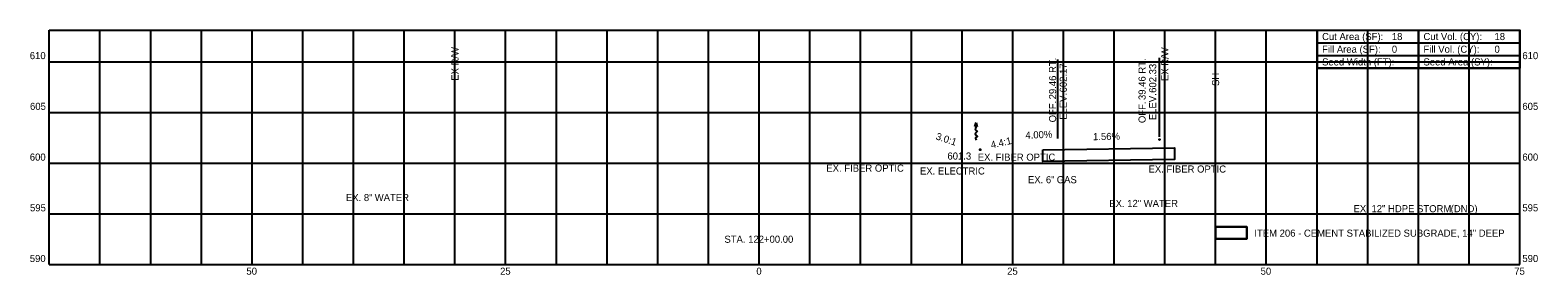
# Model space of a CAD drawing. Extents: x -72 to 220, y -3 to 613.
import ezdxf

# ---------------------------------------------------------------- set-up
doc = ezdxf.new("R2010")
doc.units = 0
for name, color, linetype in [('Default', 7, 'Continuous'), ('DR_P_Cells', 7, 'Continuous'), ('DR_P_Erosion_Control', 7, 'Continuous'), ('DR_P_GenericNode', 7, 'Continuous'), ('DR_P_Storm_Sewer', 7, 'Continuous'), ('DR_X_Storm_Sewer', 7, 'Continuous'), ('GK_Drainage_Nodes', 7, 'Continuous'), ('MD_P_Surface_Asphalt_Concrete_Surface_Course', 7, 'Continuous'), ('MD_P_Surface_Curb', 7, 'Continuous'), ('MD_P_Surface_Jointed_Concrete_Pavement', 7, 'Continuous'), ('PF_X_Ground_Line', 7, 'Continuous'), ('SC_Scratch1', 7, 'Continuous'), ('SC_Scratch2', 7, 'Continuous'), ('SC_Scratch3', 7, 'Continuous')]:
    doc.layers.add(name, color=color, linetype=linetype)

msp = doc.modelspace()

# ---------------------------------------------------------------- linework, layer by layer
at = {"layer": 'Default'}
msp.add_circle((75, 613.11), 0.000417, dxfattribs=at)
msp.add_circle((75, 613.11), 0.000417, dxfattribs=at)
msp.add_circle((75, 613.11), 0.000417, dxfattribs=at)
msp.add_circle((75, 613.11), 0.000417, dxfattribs=at)
msp.add_circle((75, 613.11), 0.000417, dxfattribs=at)
msp.add_circle((75, 613.11), 0.000417, dxfattribs=at)
msp.add_circle((75, 613.11), 0.000417, dxfattribs=at)
msp.add_circle((75, 613.11), 0.000417, dxfattribs=at)
msp.add_circle((75, 613.11), 0.000417, dxfattribs=at)
msp.add_circle((75, 613.11), 0.000417, dxfattribs=at)
msp.add_circle((75, 613.11), 0.000417, dxfattribs=at)
msp.add_circle((75, 613.11), 0.000417, dxfattribs=at)
at = {"layer": 'DR_P_Cells'}
for p, q in [((-30, 602.77), (-30, 607.77)), ((40, 602.74), (40, 607.74))]:
    msp.add_line(p, q, dxfattribs=at)
at = {"layer": 'DR_P_Erosion_Control'}
for p, q in [((29.46, 602.42), (29.46, 610.22)), ((39.46, 602.58), (39.46, 610.38))]:
    msp.add_line(p, q, dxfattribs=at)
msp.add_lwpolyline([(48.07, 592.55), (45, 592.55), (45, 593.72), (48.07, 593.72)], close=True, dxfattribs=at)
at = {"layer": 'DR_P_Storm_Sewer'}
for p, q in [((-70, 613.11), (75, 613.11)), ((-70, 590), (-70, 613.11)), ((-65, 590), (-65, 613.11)), ((-60, 590), (-60, 613.11)), ((-55, 590), (-55, 613.11)), ((-50, 590), (-50, 613.11)), ((-45, 590), (-45, 613.11)), ((-40, 590), (-40, 613.11)), ((-35, 590), (-35, 613.11)), ((-30, 590), (-30, 613.11)), ((-25, 590), (-25, 613.11)), ((-20, 590), (-20, 613.11)), ((-15, 590), (-15, 613.11)), ((-10, 590), (-10, 613.11)), ((-5, 590), (-5, 613.11)), ((0, 590), (0, 613.11)), ((5, 590), (5, 613.11)), ((10, 590), (10, 613.11)), ((15, 590), (15, 613.11)), ((20, 590), (20, 613.11)), ((25, 590), (25, 613.11)), ((30, 590), (30, 613.11)), ((35, 590), (35, 613.11)), ((40, 590), (40, 613.11)), ((45, 590), (45, 613.11)), ((50, 590), (50, 613.11)), ((55, 590), (55, 613.11)), ((60, 590), (60, 613.11)), ((65, 590), (65, 613.11)), ((70, 590), (70, 613.11)), ((75, 590), (75, 613.11)), ((-70, 610), (75, 610)), ((-70, 605), (75, 605)), ((-70, 600), (75, 600)), ((-70, 595), (75, 595)), ((-70, 590), (75, 590))]:
    msp.add_line(p, q, dxfattribs=at)
at = {"layer": 'MD_P_Surface_Asphalt_Concrete_Surface_Course'}
for p, q in [((21.27, 603.62), (21.38, 604.02)), ((21.49, 603.62), (21.27, 603.62)), ((21.38, 604.02), (21.49, 603.62))]:
    msp.add_line(p, q, dxfattribs=at)
msp.add_spline([(21.38, 603.62), (21.38, 603.61), (21.34, 603.44), (21.3, 603.34), (21.49, 603.13), (21.28, 602.88), (21.49, 602.6), (21.38, 602.55), (21.38, 602.27)], degree=3, dxfattribs=at)
at = {"layer": 'MD_P_Surface_Curb'}
msp.add_line((45, 602.26), (45, 607.26), dxfattribs=at)
at = {"layer": 'MD_P_Surface_Jointed_Concrete_Pavement'}
for points in [[(27.96, 601.32), (40.96, 601.52), (40.96, 600.35), (27.96, 600.15)], [(45, 593.72), (45, 592.55), (48.07, 592.55), (48.07, 593.72)]]:
    msp.add_lwpolyline(points, close=True, dxfattribs=at)
at = {"layer": 'PF_X_Ground_Line'}
msp.add_lwpolyline([(55, 613.11), (75, 613.11), (75, 609.36), (55, 609.36)], close=True, dxfattribs=at)
at = {"layer": 'SC_Scratch2'}
for p, q in [((55, 613.11), (75, 613.11)), ((55, 613.11), (55, 610.61)), ((65, 613.11), (65, 609.36)), ((75, 613.11), (75, 610.61)), ((55, 611.86), (75, 611.86)), ((55, 610.61), (75, 610.61)), ((63.3, 609.98), (63.3, 609.98)), ((72.95, 609.98), (72.95, 609.98))]:
    msp.add_line(p, q, dxfattribs=at)
msp.add_lwpolyline([(55, 610.61), (55, 609.36), (75, 609.36), (75, 610.61)], dxfattribs=at)
at = {"layer": 'SC_Scratch3'}
for centre in [(39.46, 602.33), (21.79, 601.33)]:
    msp.add_circle(centre, 0.05, dxfattribs=at)

# ---------------------------------------------------------------- texts
at = {"layer": 'DR_P_Cells'}
for p in [(-29.65, 608.12), (40.35, 608.09)]:
    msp.add_text('EX R/W', height=0.7, rotation=90, dxfattribs=at).set_placement(p)
at = {"layer": 'DR_P_Erosion_Control'}
for s, p in [('Cut Area (SF):', (55.5, 612.13)), ('18', (62.38, 612.13)), ('Cut Vol. (CY):', (65.5, 612.13)), ('18', (72.5, 612.13)), ('Fill Area (SF):', (55.5, 610.88)), ('0', (62.38, 610.88)), ('Fill Vol. (CY):', (65.5, 610.88)), ('0', (72.5, 610.88)), ('610', (-71.92, 610.25)), ('Seed Width (FT):', (55.5, 609.63)), ('Seed Area (SY):', (65.5, 609.63)), ('610', (75.25, 610.25)), ('605', (-71.9, 605.25)), ('605', (75.25, 605.25)), ('600', (-71.92, 600.25)), ('601.3', (18.56, 600.35)), ('600', (75.25, 600.25)), ('595', (-71.9, 595.25)), ('EX. 12" HDPE STORM ', (58.6, 595.16)), ('(DND)', (68.18, 595.16)), ('595', (75.25, 595.25)), ('ITEM 206 - CEMENT STABILIZED SUBGRADE, 14" DEEP', (48.82, 592.75)), ('STA. 122+00.00', (-3.43, 592.15)), ('590', (-71.92, 590.25)), ('590', (75.25, 590.25)), ('50', (-50.56, 589)), ('25', (-25.55, 589)), ('0', (-0.28, 589)), ('25', (24.45, 589)), ('50', (49.44, 589)), ('75', (74.45, 589))]:
    msp.add_text(s, height=0.7, dxfattribs=at).set_placement(p)
for s, rotation, p in [('29.46 RT.', 90, (29.28, 606.29)), ('602.17', 90, (30.33, 606.97)), ('39.46 RT.', 90, (38.1, 606.22)), ('602.33', 90, (39.15, 606.93)), ('ELEV. ', 90, (30.33, 604.27)), ('ELEV. ', 90, (39.15, 604.24)), ('OFF. ', 90, (29.28, 604.02)), ('OFF. ', 90, (38.1, 603.95)), ('3.0:1', 341.7403, (17.36, 602.36)), ('4.4:1', 12.8151, (22.91, 601.44)), ('4.00%', 2.2926, (26.26, 602.4)), ('1.56%', 0.8958, (32.92, 602.26))]:
    msp.add_text(s, height=0.7, rotation=rotation, dxfattribs=at).set_placement(p)
at = {"layer": 'DR_P_GenericNode'}
for p in [(21.55, 600.24), (6.62, 599.16), (38.39, 599.07)]:
    msp.add_text('EX. FIBER OPTIC', height=0.7, dxfattribs=at).set_placement(p)
at = {"layer": 'DR_X_Storm_Sewer'}
for s, p in [('EX. 6"', (26.5, 598.02)), ('GAS', (29.34, 598.02))]:
    msp.add_text(s, height=0.7, dxfattribs=at).set_placement(p)
at = {"layer": 'GK_Drainage_Nodes'}
msp.add_text('EX. ELECTRIC', height=0.7, dxfattribs=at).set_placement((15.85, 598.88))
at = {"layer": 'MD_P_Surface_Curb'}
msp.add_text('SH', height=0.7, rotation=90, dxfattribs=at).set_placement((45.35, 607.61))
at = {"layer": 'SC_Scratch1'}
for s, p in [('EX. 8"', (-40.75, 596.26)), ('WATER', (-37.91, 596.26)), ('EX. 12"', (34.52, 595.68)), ('WATER', (37.91, 595.68))]:
    msp.add_text(s, height=0.7, dxfattribs=at).set_placement(p)

doc.saveas('drawing.dxf')
